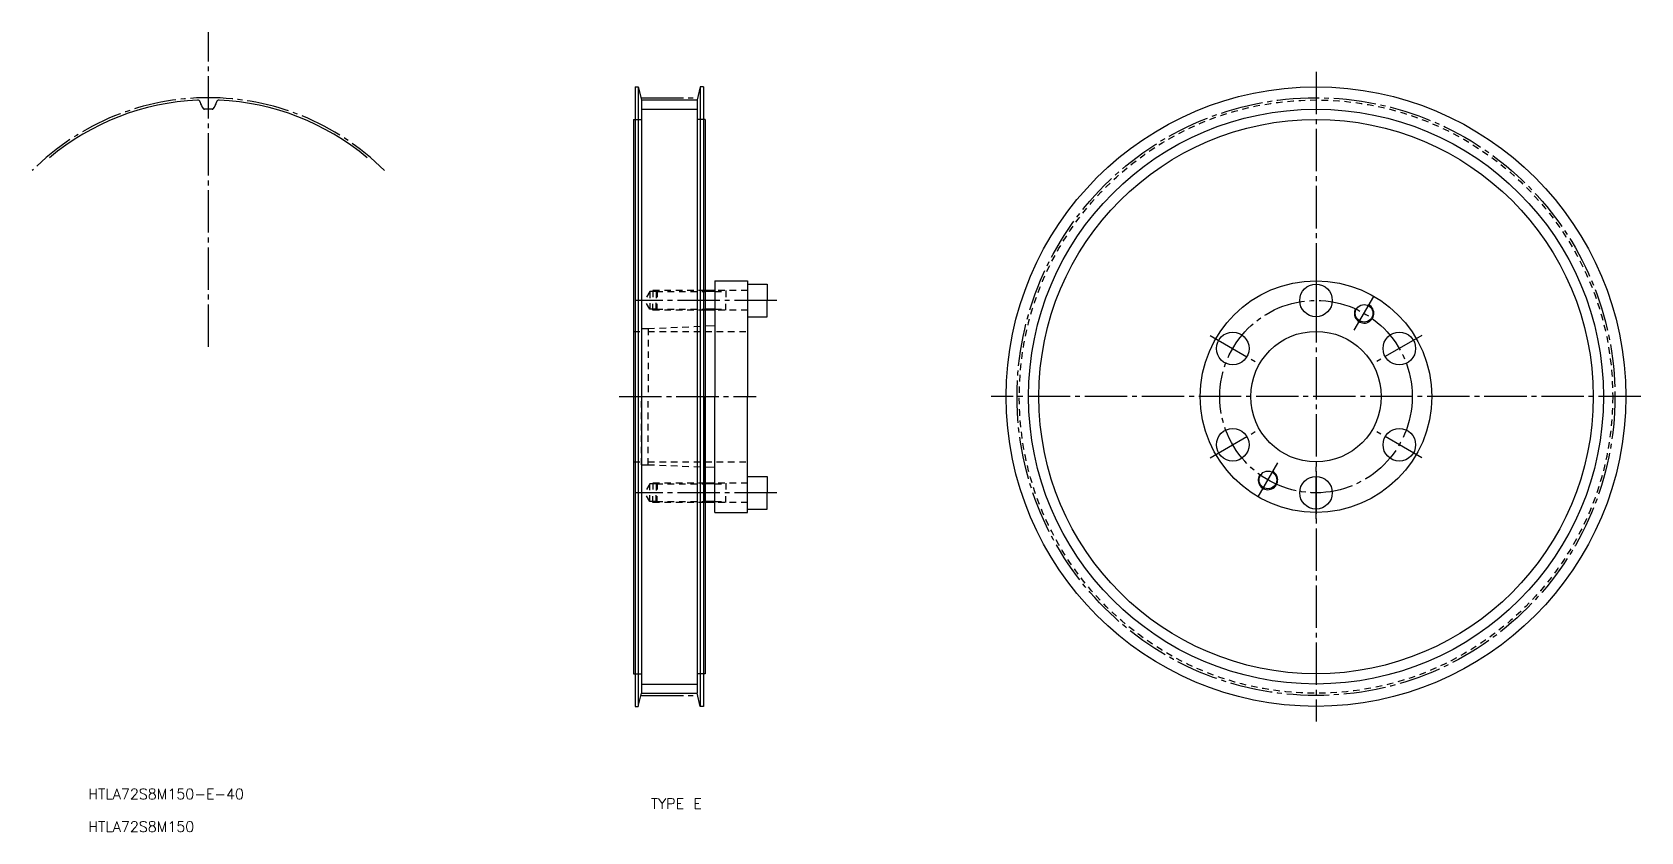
# Model space of a CAD drawing. Extents: x 179 to 672, y 186 to 431.
import ezdxf
from ezdxf.enums import TextEntityAlignment as Align

# ---------------------------------------------------------------- set-up
doc = ezdxf.new("R2010")
doc.units = 0
doc.linetypes.add('CENTER', pattern=[17.5, 13, -1.5, 1.5, -1.5])
doc.linetypes.add('DASHED', pattern=[3.5, 2, -1.5])
doc.layers.get('0').update_dxf_attribs({"linetype": 'CONTINUOUS'})
doc.layers.add('CENTER', color=1, linetype='CENTER')
doc.styles.get("Standard").update_dxf_attribs({"font": 'txt.shx', "bigfont": '@extfont2.shx'})

msp = doc.modelspace()

# ---------------------------------------------------------------- linework, layer by layer
at = {"color": 7, "linetype": 'CONTINUOUS'}
for p, q in [((363.76, 414.46), (363.76, 224.46)), ((363.76, 414.46), (364.76, 414.46)), ((364.76, 414.46), (365.76, 410.46)), ((364.76, 414.46), (364.76, 224.46)), ((383.76, 414.46), (382.76, 410.46)), ((384.76, 414.46), (383.76, 414.46)), ((383.76, 414.46), (383.76, 224.46)), ((384.76, 414.46), (384.76, 224.46)), ((365.76, 410.46), (365.76, 228.46)), ((365.76, 410.44), (382.76, 410.44)), ((382.76, 410.46), (382.76, 228.46)), ((363.26, 404.46), (363.26, 234.46)), ((363.26, 404.46), (363.76, 404.46)), ((385.26, 404.46), (384.76, 404.46)), ((385.26, 404.46), (385.26, 234.46)), ((385.26, 351.96), (385.26, 345.96)), ((388.26, 351.96), (385.26, 351.96)), ((388.26, 354.96), (398.26, 354.96)), ((388.26, 354.96), (388.26, 351.96)), ((388.26, 351.96), (388.26, 345.96)), ((398.26, 354.96), (398.26, 353.96)), ((398.26, 353.96), (398.26, 343.96)), ((398.26, 353.96), (404.26, 353.96)), ((404.26, 353.96), (404.26, 348.96)), ((385.26, 345.96), (385.26, 341.08)), ((388.26, 345.96), (385.26, 345.96)), ((388.26, 345.96), (388.26, 341.21)), ((404.26, 343.96), (404.26, 348.96)), ((388.26, 341.21), (385.26, 341.08)), ((385.26, 341.08), (385.26, 319.46)), ((388.26, 341.21), (388.26, 319.46)), ((398.26, 343.96), (398.26, 319.46)), ((398.26, 343.96), (404.26, 343.96)), ((385.26, 297.84), (385.26, 319.46)), ((388.26, 297.71), (388.26, 319.46)), ((398.26, 294.96), (398.26, 319.46)), ((388.26, 297.71), (385.26, 297.84)), ((385.26, 292.96), (385.26, 297.84)), ((388.26, 292.96), (388.26, 297.71)), ((385.26, 286.96), (385.26, 292.96)), ((388.26, 292.96), (385.26, 292.96)), ((388.26, 286.96), (388.26, 292.96)), ((398.26, 284.96), (398.26, 294.96)), ((398.26, 294.96), (404.26, 294.96)), ((404.26, 294.96), (404.26, 289.96)), ((388.26, 286.96), (385.26, 286.96)), ((388.26, 283.96), (388.26, 286.96)), ((404.26, 284.96), (404.26, 289.96)), ((388.26, 283.96), (398.26, 283.96)), ((398.26, 284.96), (404.26, 284.96)), ((398.26, 283.96), (398.26, 284.96)), ((363.26, 234.46), (363.76, 234.46)), ((385.26, 234.46), (384.76, 234.46)), ((364.76, 224.46), (365.76, 228.46)), ((365.76, 228.47), (382.76, 228.47)), ((383.76, 224.46), (382.76, 228.46)), ((363.76, 224.46), (364.76, 224.46)), ((384.76, 224.46), (383.76, 224.46))]:
    msp.add_line(p, q, dxfattribs=at)
at = {"color": 3, "linetype": 'CONTINUOUS'}
for p, q in [((365.76, 407.61), (382.76, 407.61)), ((365.76, 231.3), (382.76, 231.3))]:
    msp.add_line(p, q, dxfattribs=at)
at = {"color": 3, "linetype": 'DASHED'}
for p, q in [((363.76, 404.46), (365.76, 404.46)), ((384.76, 404.46), (382.76, 404.46)), ((368.26, 351.66), (366.7, 348.96)), ((368.26, 351.66), (368.26, 346.26)), ((370.26, 351.66), (368.26, 351.66)), ((369.26, 351.96), (369.26, 348.96)), ((370.56, 351.96), (369.26, 351.96)), ((370.56, 351.96), (370.26, 351.66)), ((370.26, 351.66), (370.26, 348.96)), ((370.26, 351.66), (385.26, 351.66)), ((370.56, 351.96), (370.56, 348.96)), ((385.26, 351.96), (370.56, 351.96)), ((398.26, 351.96), (388.26, 351.96)), ((388.26, 351.66), (391.6, 351.66)), ((391.6, 351.96), (391.6, 348.96)), ((368.26, 346.26), (366.7, 348.96)), ((370.26, 346.26), (368.26, 346.26)), ((369.26, 345.96), (369.26, 348.96)), ((370.56, 345.96), (369.26, 345.96)), ((370.26, 346.26), (370.26, 348.96)), ((370.26, 346.26), (385.26, 346.26)), ((370.56, 345.96), (370.26, 346.26)), ((370.56, 345.96), (370.56, 348.96)), ((385.26, 345.96), (370.56, 345.96)), ((388.26, 346.26), (391.6, 346.26)), ((398.26, 345.96), (388.26, 345.96)), ((391.6, 345.96), (391.6, 348.96)), ((367.76, 340.33), (385.26, 341.08)), ((363.26, 339.46), (365.76, 339.46)), ((365.76, 340.33), (365.76, 319.46)), ((365.76, 340.33), (367.76, 340.33)), ((367.76, 340.33), (367.76, 319.46)), ((367.76, 339.46), (398.26, 339.46)), ((365.76, 298.58), (365.76, 319.46)), ((367.76, 298.58), (367.76, 319.46)), ((363.26, 299.46), (365.76, 299.46)), ((365.76, 298.58), (367.76, 298.58)), ((367.76, 299.46), (398.26, 299.46)), ((367.76, 298.58), (385.26, 297.84)), ((368.26, 292.66), (366.7, 289.96)), ((368.26, 287.26), (368.26, 292.66)), ((370.26, 292.66), (368.26, 292.66)), ((369.26, 292.96), (369.26, 289.96)), ((370.56, 292.96), (369.26, 292.96)), ((370.56, 292.96), (370.26, 292.66)), ((370.26, 292.66), (385.26, 292.66)), ((370.26, 292.66), (370.26, 289.96)), ((385.26, 292.96), (370.56, 292.96)), ((370.56, 292.96), (370.56, 289.96)), ((398.26, 292.96), (388.26, 292.96)), ((388.26, 292.66), (391.6, 292.66)), ((391.6, 292.96), (391.6, 289.96)), ((368.26, 287.26), (366.7, 289.96)), ((370.26, 287.26), (368.26, 287.26)), ((369.26, 286.96), (369.26, 289.96)), ((370.56, 286.96), (369.26, 286.96)), ((370.26, 287.26), (370.26, 289.96)), ((370.26, 287.26), (385.26, 287.26)), ((370.56, 286.96), (370.26, 287.26)), ((370.56, 286.96), (370.56, 289.96)), ((385.26, 286.96), (370.56, 286.96)), ((388.26, 287.26), (391.6, 287.26)), ((398.26, 286.96), (388.26, 286.96)), ((391.6, 286.96), (391.6, 289.96)), ((363.76, 234.46), (365.76, 234.46)), ((384.76, 234.46), (382.76, 234.46))]:
    msp.add_line(p, q, dxfattribs=at)
at = {"color": 3}
for p, q in [((388.26, 351.66), (385.26, 351.66)), ((388.26, 346.26), (385.26, 346.26)), ((388.26, 292.66), (385.26, 292.66)), ((388.26, 287.26), (385.26, 287.26))]:
    msp.add_line(p, q, dxfattribs=at)
at = {"color": 7, "linetype": 'CONTINUOUS'}
for centre, radius in [((572.57, 319.46), 95), ((572.57, 319.46), 85), ((572.57, 319.46), 35.5), ((572.57, 319.46), 35.5), ((572.57, 348.96), 5), ((587.32, 345.01), 2.7), ((547.03, 334.21), 5), ((572.57, 319.46), 20), ((598.12, 334.21), 5), ((547.03, 304.71), 5), ((598.12, 304.71), 5), ((557.82, 293.91), 2.7), ((572.57, 289.96), 5)]:
    msp.add_circle(centre, radius, dxfattribs=at)
at = {"color": 3, "linetype": 'DASHED'}
msp.add_circle((572.57, 319.46), 90.98, dxfattribs=at)
at = {"color": 3, "linetype": 'CONTINUOUS'}
msp.add_circle((572.57, 319.46), 88.15, dxfattribs=at)
at = {"color": 7, "linetype": 'CONTINUOUS'}
for centre, radius, start, end in [((232.91, 334.74), 75.71, 92.5006, 130), ((229.64, 409.63), 0.75, 13.9951, 92.5006), ((235.51, 411.09), 5.3, 193.9951, 218.9708), ((230.31, 411.09), 5.3, 321.0292, 346.0049), ((236.18, 409.63), 0.75, 87.4994, 166.0049), ((232.91, 334.74), 75.71, 50, 87.4994), ((231.7, 408.01), 0.4, 218.9708, 270.9458), ((232.91, 334.74), 72.88, 90, 90.9458), ((232.91, 334.74), 72.88, 89.0542, 90), ((234.12, 408.01), 0.4, 269.0542, 321.0292)]:
    msp.add_arc(centre, radius, start, end, dxfattribs=at)
at = {"color": 3}
for centre in [(587.32, 345.01), (557.82, 293.91)]:
    msp.add_arc(centre, 3, 150, 62, dxfattribs=at)
at = {"layer": 'CENTER', "color": 1, "linetype": 'CENTER'}
for p, q in [((232.91, 334.74), (232.91, 431.23)), ((572.57, 419.06), (572.57, 219.86)), ((365.59, 411.13), (382.93, 411.13)), ((572.57, 356.96), (572.57, 340.96)), ((407.26, 348.96), (363.7, 348.96)), ((584.32, 339.81), (590.32, 350.2)), ((540.1, 338.21), (553.95, 330.21)), ((605.05, 338.21), (591.19, 330.21)), ((358.9, 319.46), (400.9, 319.46)), ((672.17, 319.46), (472.97, 319.46)), ((540.1, 300.71), (553.95, 308.71)), ((605.05, 300.71), (591.19, 308.71)), ((554.82, 288.72), (560.82, 299.11)), ((572.57, 281.96), (572.57, 297.96)), ((407.26, 289.96), (363.7, 289.96)), ((365.59, 227.78), (382.93, 227.78))]:
    msp.add_line(p, q, dxfattribs=at)
for radius in [91.67, 29.5]:
    msp.add_circle((572.57, 319.46), radius, dxfattribs=at)
msp.add_arc((232.91, 334.74), 76.39, 45, 135, dxfattribs=at)

# ---------------------------------------------------------------- texts
for s, p in [('HTLA72S8M150-E-40', (196.09, 195.98)), ('HTLA72S8M150', (196.09, 185.98))]:
    msp.add_text(s, height=3.2).set_placement(p)
at = {"color": 7, "linetype": 'CONTINUOUS'}
msp.add_text('TYPE E', height=3.2, dxfattribs=at).set_placement((376.44, 194.62), align=Align.MIDDLE_CENTER)

doc.saveas('drawing.dxf')
